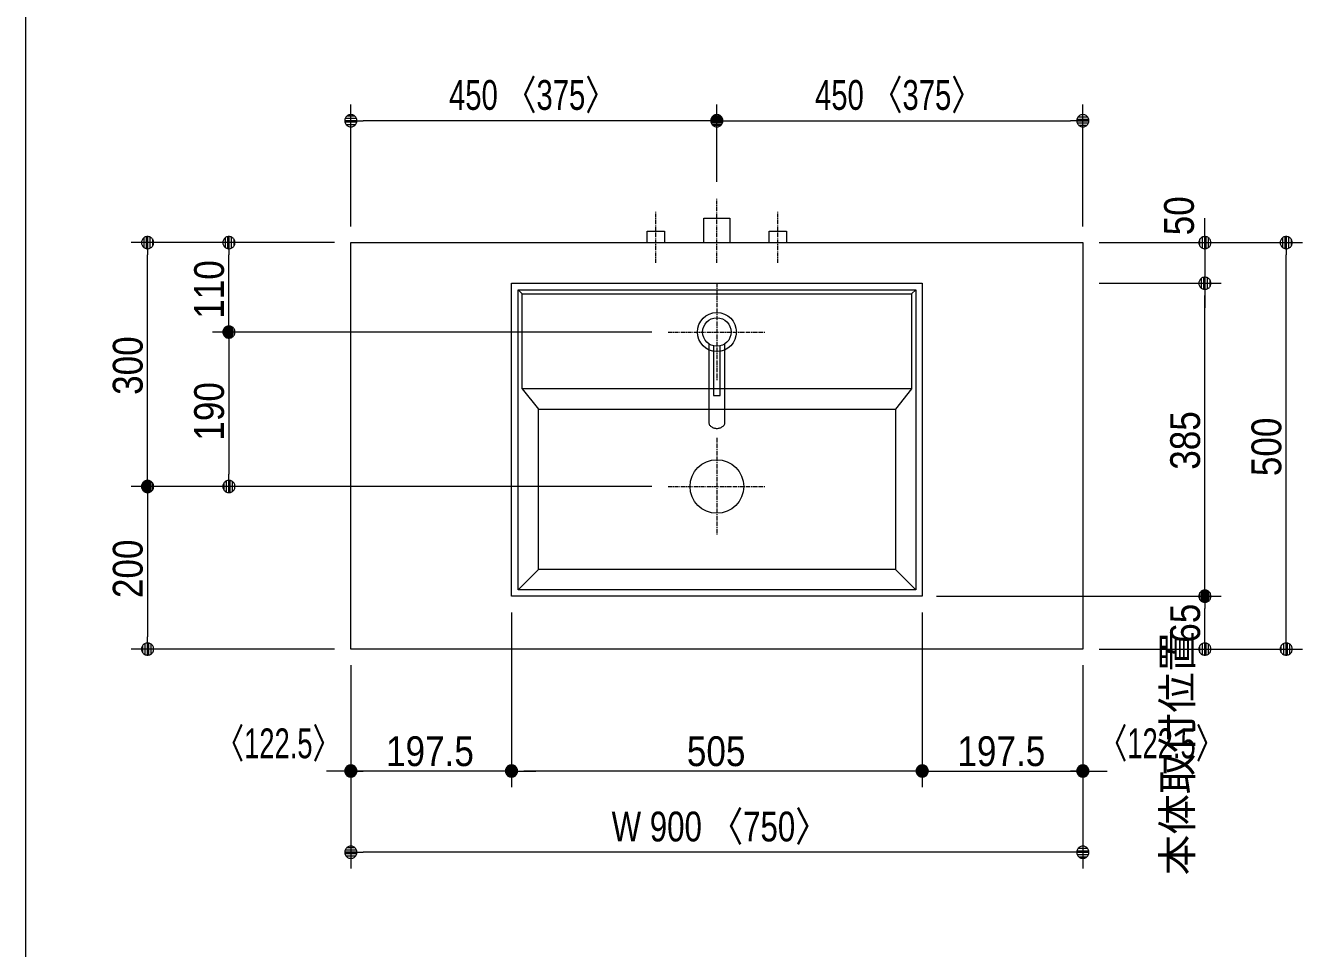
# Model space of a CAD drawing. Units: millimetres, scale not verified. Extents: x -6062 to 6062, y -3045 to 3045.
# Drawn here: x -3018 to -1448, y -738 to 397 of the extents above; entities that cross this region are included whole.
import ezdxf
from ezdxf.enums import TextEntityAlignment as Align

# ---------------------------------------------------------------- set-up
doc = ezdxf.new("R2010")
doc.units = ezdxf.units.MM
doc.header["$LTSCALE"] = 20
doc.linetypes.add('CHAIN1', pattern=[8, 5, -1, 1, -1])
for name, color, linetype, lineweight in [('0-0_1図面枠', 7, 'Continuous', 9), ('0-3_5ボウル・キャビネット', 7, 'Continuous', 9), ('0-4_2寸法-2', 7, 'Continuous', 9), ('0-5_0', 7, 'Continuous', 9), ('0-6_2寸法-1', 7, 'Continuous', 9), ('0-7_4給排水', 7, 'Continuous', 9)]:
    doc.layers.add(name, color=color, linetype=linetype, lineweight=lineweight)
doc.styles.add('ＭＳ Ｐゴシック', font='')
doc.styles.get('ＭＳ Ｐゴシック').set_extended_font_data('MS PGothic')

# ---------------------------------------------------------------- blocks, each defined once
blk = doc.blocks.new('_Dot')
at = {"layer": '0-5_0'}
for p, q in [((-10, 0), (-20, 0)), ((9.78, 2), (-9.78, 2)), ((7.99, 6), (-7.99, 6)), ((9.16, -3.98), (-9.16, -3.98)), ((6, -7.98), (-6, -7.98))]:
    blk.add_line(p, q, dxfattribs=at)
for points in [[(10, 0), (9.92, 1.25), (9.69, 2.49), (9.3, 3.68), (8.76, 4.82), (8.09, 5.88), (7.29, 6.85), (6.37, 7.71), (5.36, 8.44), (4.26, 9.05), (3.09, 9.51), (1.87, 9.82), (0.63, 9.98), (-0.63, 9.98), (-1.87, 9.82), (-3.09, 9.51), (-4.26, 9.05), (-5.36, 8.44), (-6.37, 7.71), (-7.29, 6.85), (-8.09, 5.88), (-8.76, 4.82), (-9.3, 3.68), (-9.69, 2.49), (-9.92, 1.25), (-10, 0), (0, 0)], [(-10, 0), (-9.92, -1.25), (-9.69, -2.49), (-9.3, -3.68), (-8.76, -4.82), (-8.09, -5.88), (-7.29, -6.85), (-6.37, -7.71), (-5.36, -8.44), (-4.26, -9.05), (-3.09, -9.51), (-1.87, -9.82), (-0.63, -9.98), (0.63, -9.98), (1.87, -9.82), (3.09, -9.51), (4.26, -9.05), (5.36, -8.44), (6.37, -7.71), (7.29, -6.85), (8.09, -5.88), (8.76, -4.82), (9.3, -3.68), (9.69, -2.49), (9.92, -1.25), (10, 0), (0, 0)]]:
    blk.add_lwpolyline(points, close=True, dxfattribs=at)
blk = doc.blocks.new('グループ-7')
at = {"layer": '0-7_4給排水', "linetype": 'CHAIN1'}
blk.add_line((-7600, 2100), (-7600, 3700), dxfattribs=at)
blk.add_line((-7600, 2100), (-7600, 3700), dxfattribs=at)
at = {"layer": '0-7_4給排水'}
blk.add_lwpolyline([(-7920, 2600), (-7920, 3200), (-7280, 3200), (-7280, 2600)], dxfattribs=at)
blk.add_lwpolyline([(-7920, 2600), (-7920, 3200), (-7280, 3200), (-7280, 2600)], dxfattribs=at)
blk = doc.blocks.new('グループ-13')
at = {"layer": '0-3_5ボウル・キャビネット'}
for p, q in [((-12390, 1340), (-12490, 1440)), ((-2810, 1340), (-2710, 1440)), ((-12390, -1000), (-11990, -1500)), ((-2810, -1000), (-3210, -1500)), ((-11990, -5440), (-12490, -5940)), ((-3210, -5440), (-2710, -5940))]:
    blk.add_line(p, q, dxfattribs=at)
at = {"layer": '0-3_5ボウル・キャビネット', "linetype": 'CHAIN1'}
for p, q in [((-7600, -2200), (-7600, -4600)), ((-8800, -3400), (-6400, -3400))]:
    blk.add_line(p, q, dxfattribs=at)
at = {"layer": '0-3_5ボウル・キャビネット'}
for points in [[(-12650, 1600), (-2550, 1600), (-2550, -6100), (-12650, -6100)], [(-12490, 1440), (-2710, 1440), (-2710, -5940), (-12490, -5940)], [(-12390, 1340), (-2810, 1340), (-2810, -1000), (-12390, -1000)], [(-11990, -1500), (-3210, -1500), (-3210, -5440), (-11990, -5440)]]:
    blk.add_lwpolyline(points, close=True, dxfattribs=at)
blk.add_circle((-7600, -3400), 660, dxfattribs=at)
blk = doc.blocks.new('グループ-18')
at = {"layer": '0-7_4給排水', "linetype": 'CHAIN1'}
for p, q in [((-7600, 1600), (-7600, -800)), ((-8800, 400), (-6400, 400))]:
    blk.add_line(p, q, dxfattribs=at)
at = {"layer": '0-7_4給排水'}
for points in [[(-7800, 112.8), (-7800, -1817.1), (-7799.2, -1830.8), (-7796.7, -1845), (-7792.3, -1859.2), (-7786, -1873.5), (-7777.7, -1887.4), (-7767.4, -1900.9), (-7755.3, -1913.6), (-7741.4, -1925.4), (-7726.1, -1936), (-7709.4, -1945.3), (-7691.9, -1953.2), (-7673.6, -1959.5), (-7655, -1964.4), (-7636.4, -1967.7), (-7618, -1969.7), (-7600, -1970.3), (-7582, -1969.7), (-7563.6, -1967.7), (-7545, -1964.4), (-7526.4, -1959.5), (-7508.1, -1953.2), (-7490.6, -1945.3), (-7473.9, -1936), (-7458.6, -1925.4), (-7444.7, -1913.6), (-7432.6, -1900.9), (-7422.3, -1887.4), (-7414, -1873.5), (-7407.7, -1859.2), (-7403.3, -1845), (-7400.8, -1830.8), (-7400, -1817.1), (-7400, 112.8)], [(-7680, 59.3), (-7680, -1160), (-7520, -1160), (-7520, 59.3)]]:
    blk.add_lwpolyline(points, dxfattribs=at)
for radius in [480, 350]:
    blk.add_circle((-7600, 400), radius, dxfattribs=at)
blk = doc.blocks.new('止水栓_平面_W75')
at = {"layer": '0-7_4給排水', "linetype": 'CHAIN1'}
for p, q in [((-1500, -500), (-1500, 780)), ((1500, -500), (1500, 780))]:
    blk.add_line(p, q, dxfattribs=at)
at = {"layer": '0-7_4給排水'}
for points in [[(-1710, 0), (-1710, 280), (-1290, 280), (-1290, 0)], [(1290, 0), (1290, 280), (1710, 280), (1710, 0)]]:
    blk.add_lwpolyline(points, dxfattribs=at)

msp = doc.modelspace()

# ---------------------------------------------------------------- linework, layer by layer
at = {"layer": '0-0_1図面枠'}
msp.add_line((-3017.5, 1750), (-3017.5, -2420), dxfattribs=at)
at = {"layer": '0-3_5ボウル・キャビネット'}
msp.add_lwpolyline([(-2617.5, 130), (-1717.5, 130), (-1717.5, -370), (-2617.5, -370)], close=True, dxfattribs=at)
at = {"layer": '0-4_2寸法-2'}
for p, q in [((-1567.5, 145.01), (-1567.5, 160.01)), ((-1697.5, 130), (-1547.5, 130)), ((-1567.5, 130), (-1567.5, 80)), ((-1697.5, 80), (-1547.5, 80)), ((-1567.5, 64.99), (-1567.5, 49.99)), ((-2617.5, -390), (-2617.5, -540)), ((-2420, -390), (-2420, -540)), ((-1915, -390), (-1915, -540)), ((-1717.5, -390), (-1717.5, -540)), ((-2632.51, -520), (-2647.51, -520)), ((-2420, -520), (-2617.5, -520)), ((-2404.99, -520), (-2389.99, -520)), ((-1930.01, -520), (-1945.01, -520)), ((-1915, -520), (-1717.5, -520)), ((-1702.49, -520), (-1687.49, -520))]:
    msp.add_line(p, q, dxfattribs=at)
at = {"layer": '0-6_2寸法-1'}
for p, q in [((-2617.5, 150), (-2617.5, 300)), ((-2167.5, 205), (-2167.5, 300)), ((-2167.5, 205), (-2167.5, 300)), ((-1717.5, 150), (-1717.5, 300)), ((-2182.51, 280), (-2602.49, 280)), ((-2152.49, 280), (-1732.51, 280)), ((-2787.5, 130), (-2887.5, 130)), ((-2637.5, 130), (-2787.5, 130)), ((-1547.5, 130), (-1447.5, 130)), ((-2867.5, -154.99), (-2867.5, 114.99)), ((-2767.5, 35.01), (-2767.5, 114.99)), ((-1467.5, -354.99), (-1467.5, 114.99)), ((-1697.5, 80), (-1547.5, 80)), ((-1567.5, -289.99), (-1567.5, 64.99)), ((-2247.5, 20), (-2787.5, 20)), ((-2247.5, 20), (-2787.5, 20)), ((-2767.5, 4.99), (-2767.5, -154.99)), ((-2787.5, -170), (-2887.5, -170)), ((-2787.5, -170), (-2887.5, -170)), ((-2247.5, -170), (-2787.5, -170)), ((-2867.5, -185.01), (-2867.5, -354.99)), ((-1897.5, -305), (-1547.5, -305)), ((-1697.5, -305), (-1547.5, -305)), ((-2420, -325), (-2420, -540)), ((-1915, -325), (-1915, -540)), ((-1567.5, -354.99), (-1567.5, -320.01)), ((-2637.5, -370), (-2887.5, -370)), ((-1697.5, -370), (-1547.5, -370)), ((-1547.5, -370), (-1447.5, -370)), ((-2617.5, -390), (-2617.5, -540)), ((-2420, -390), (-2420, -540)), ((-1915, -390), (-1915, -540)), ((-1717.5, -390), (-1717.5, -540)), ((-2435.01, -520), (-2602.49, -520)), ((-1930.01, -520), (-2404.99, -520)), ((-1899.99, -520), (-1732.51, -520)), ((-2617.5, -540), (-2617.5, -640)), ((-1717.5, -540), (-1717.5, -640)), ((-1732.51, -620), (-2602.49, -620))]:
    msp.add_line(p, q, dxfattribs=at)

# ---------------------------------------------------------------- block references
at = {"layer": '0-3_5ボウル・キャビネット', "xscale": 0.05, "yscale": 0.05}
msp.add_blockref('グループ-13', (-1787.5, 0), dxfattribs=at)
at = {"layer": '0-4_2寸法-2', "xscale": 0.7503418, "yscale": 0.7503418}
for p, rotation in [((-1567.5, 130), 270), ((-1567.5, 80), 90), ((-2420, -520), 180), ((-1717.5, -520), 180)]:
    msp.add_blockref('_Dot', p, dxfattribs=dict(at, rotation=rotation))
for p in [(-2617.5, -520), (-1915, -520)]:
    msp.add_blockref('_Dot', p, dxfattribs=at)
at = {"layer": '0-6_2寸法-1', "xscale": 0.7503418, "yscale": 0.7503418}
for p, rotation in [((-2617.5, 280), 180), ((-2167.5, 280), 180), ((-2867.5, 130), 90), ((-2767.5, 130), 90), ((-1467.5, 130), 90), ((-1567.5, 80), 90), ((-2767.5, 20), 270), ((-2767.5, 20), 90), ((-2867.5, -170), 270), ((-2767.5, -170), 270), ((-2867.5, -170), 90), ((-1567.5, -305), 270), ((-1567.5, -305), 90), ((-2867.5, -370), 270), ((-1567.5, -370), 270), ((-1467.5, -370), 270), ((-2617.5, -520), 180), ((-2420, -520), 180), ((-1915, -520), 180), ((-2617.5, -620), 180)]:
    msp.add_blockref('_Dot', p, dxfattribs=dict(at, rotation=rotation))
for p in [(-2167.5, 280), (-1717.5, 280), (-2420, -520), (-1915, -520), (-1717.5, -520), (-1717.5, -620)]:
    msp.add_blockref('_Dot', p, dxfattribs=at)
at = {"layer": '0-7_4給排水', "xscale": 0.05, "yscale": 0.05}
for name, p in [('グループ-7', (-1787.5, 0)), ('止水栓_平面_W75', (-2167.5, 130)), ('グループ-18', (-1787.5, 0))]:
    msp.add_blockref(name, p, dxfattribs=at)

# ---------------------------------------------------------------- texts
at = {"layer": '0-4_2寸法-2', "style": 'ＭＳ Ｐゴシック', "width": 0.9}
msp.add_text('50', height=36.66, rotation=90, dxfattribs=at).set_placement((-1569.98, 139.02), align=Align.BOTTOM_LEFT)
at = {"layer": '0-4_2寸法-2', "style": 'ＭＳ Ｐゴシック'}
msp.add_text('本体取付位置', height=36.66, rotation=90, dxfattribs=at).set_placement((-1572.19, -648.35), align=Align.BOTTOM_LEFT)
at = {"layer": '0-4_2寸法-2', "style": 'ＭＳ Ｐゴシック', "width": 0.7}
for p in [(-2783.75, -515.31), (-1697.87, -515.31)]:
    msp.add_text('〈122.5〉', height=36.69, dxfattribs=at).set_placement(p, align=Align.BOTTOM_LEFT)
at = {"layer": '0-6_2寸法-1', "style": 'ＭＳ Ｐゴシック'}
for s, height, width, p in [('450 〈375〉', 36.66, 0.75, (-2496.82, 282.35)), ('450 〈375〉', 36.66, 0.75, (-2046.82, 282.35)), ('197.5', 36.66, 0.9, (-2574.26, -524.96)), ('505', 36.66, 0.9, (-2204.39, -524.96)), ('197.5', 36.66, 0.9, (-1871.76, -524.96)), ('W 900 〈750〉', 36.69, 0.8, (-2296.89, -617.65))]:
    msp.add_text(s, height=height, dxfattribs=dict(at, width=width)).set_placement(p, align=Align.BOTTOM_LEFT)
at = {"layer": '0-6_2寸法-1', "style": 'ＭＳ Ｐゴシック', "width": 0.9}
for s, p in [('110', (-2762.54, 36.39)), ('300', (-2862.54, -57.28)), ('190', (-2762.54, -113.61)), ('385', (-1562.44, -149.39)), ('500', (-1462.54, -157.28)), ('200', (-2862.54, -307.28)), ('65', (-1562.44, -362.19))]:
    msp.add_text(s, height=36.66, rotation=90, dxfattribs=at).set_placement(p, align=Align.BOTTOM_LEFT)

doc.saveas('drawing.dxf')
